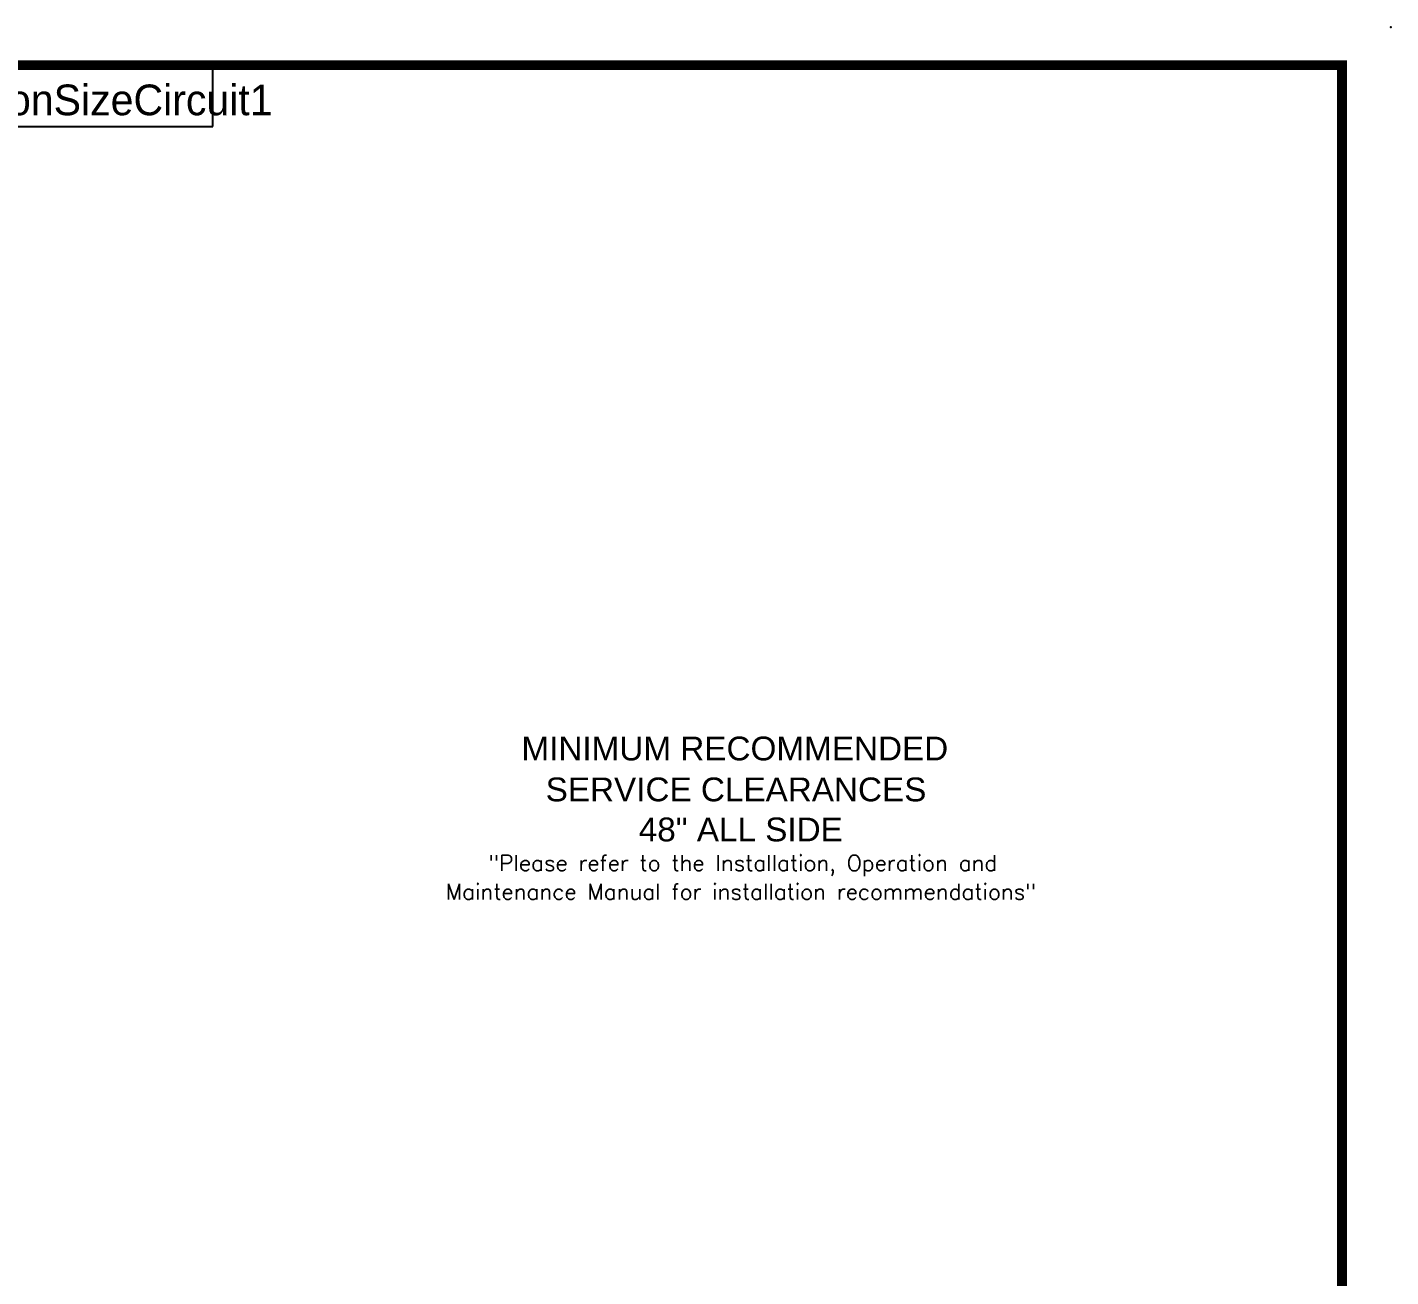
# Model space of a CAD drawing. Header units: inches. Extents: x 3819 to 4400, y -717 to -350.
# Drawn here: x 4204 to 4400, y -529.4 to -349.9 of the extents above; entities that cross this region are included whole.
import ezdxf
from ezdxf.enums import TextEntityAlignment as Align

# ---------------------------------------------------------------- set-up
doc = ezdxf.new("R2010")
doc.units = ezdxf.units.IN
doc.header["$MEASUREMENT"] = 0
doc.header["$PDSIZE"] = -1
doc.layers.add('C1RC', color=7, linetype='Continuous')
doc.styles.add('dimentions', font='arial.ttf')
doc.styles.add('SIMPLEX', font='SIMPLEX')

msp = doc.modelspace()

# ---------------------------------------------------------------- linework, layer by layer
at = {"color": 7, "lineweight": 25, "const_width": 1.41}
msp.add_lwpolyline([(3828.43, -708.13), (4392.97, -708.13), (4392.97, -355.3), (3828.43, -355.3), (3828.43, -708.13)], dxfattribs=at)
at = {"color": 7, "lineweight": 25}
msp.add_point((4399.96, -349.86), dxfattribs=at)
at = {"layer": 'C1RC', "color": 7, "lineweight": 25}
for p, q in [((4230.71, -364.13), (4230.71, -355.58)), ((4116.18, -364.13), (4230.71, -364.13))]:
    msp.add_line(p, q, dxfattribs=at)

# ---------------------------------------------------------------- texts
at = {"color": 7, "lineweight": 25, "style": 'dimentions'}
for s, p in [('MINIMUM RECOMMENDED', (4275.05, -455.18)), ('SERVICE CLEARANCES', (4278.53, -461.06)), ('48" ALL SIDE ', (4291.91, -466.81))]:
    msp.add_text(s, height=3.4214, dxfattribs=at).set_placement(p)
at = {"color": 7, "lineweight": 25, "style": 'SIMPLEX'}
for s, p in [('"Please refer to the Installation, Operation and', (4306.87, -471.06)), ('Maintenance Manual for installation recommendations"', (4306.6, -475.18))]:
    msp.add_text(s, height=2.2718, dxfattribs=at).set_placement(p, align=Align.CENTER)
at = {"layer": 'C1RC', "color": 7, "lineweight": 25}
msp.add_text('i_SuctionSizeCircuit1', height=4.4104, dxfattribs=at).set_placement((4211.43, -362.5), align=Align.CENTER)

doc.saveas('drawing.dxf')
